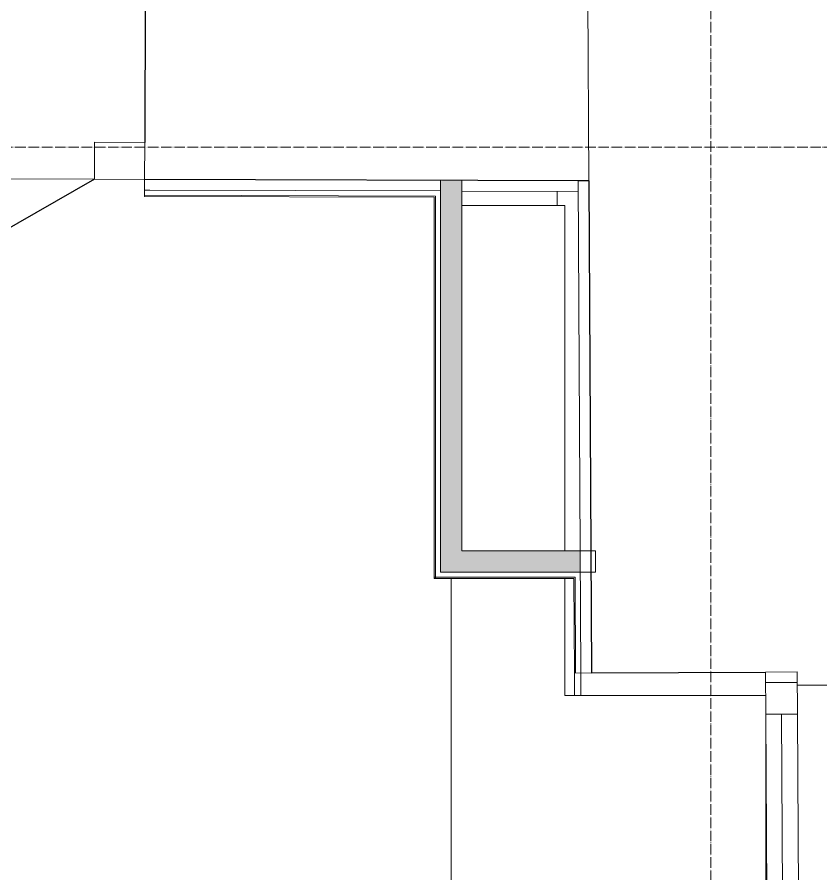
# Model space of a CAD drawing. Header units: millimetres. Extents: x -42533 to 645315, y 3457 to 82611.
# Drawn here: x 28434 to 29957, y 67645 to 69267 of the extents above; entities that cross this region are included whole.
import ezdxf

# ---------------------------------------------------------------- set-up
doc = ezdxf.new("R2010")
doc.units = ezdxf.units.MM
doc.linetypes.add('ADSK_Линия сетки', pattern=[25, 20, -2.5, 0, -2.5])
for name, color, linetype, lineweight in [('_ Окна', 7, 'Continuous', 9), ('Двери', 7, 'Continuous', 9), ('Окна', 7, 'Continuous', 9), ('Оси', 253, 'Continuous', 9), ('Перекрытие', 7, 'Continuous', 18), ('Стены внутренние', 7, 'Continuous', 18), ('Стены наружные', 7, 'Continuous', 18), ('Стены несущие', 7, 'Continuous', 30), ('Стены отделка', 7, 'Continuous', 30), ('Стены штриховка', 7, 'Continuous', 9), ('ШТРИХОВКА', 252, 'Continuous', 15)]:
    doc.layers.add(name, color=color, linetype=linetype, lineweight=lineweight)

# ---------------------------------------------------------------- blocks, each defined once
blk = doc.blocks.new('1 этаж')
at = {"layer": 'Стены внутренние'}
for points in [[(3085.071, 35969.849), (3085.071, 36671.042), (3045.071, 36670.321), (3045.071, 35969.849), (3083.289, 35969.849)], [(3084.403, 35929.849), (3309.564, 35929.849), (3309.36, 35969.849), (3045.071, 35969.849), (3045.071, 35929.849), (3065.071, 35929.849)]]:
    blk.add_hatch(color=8, dxfattribs=at).paths.add_polyline_path(points)
at = {"layer": '_ Окна', "color": 8, "lineweight": 18}
for p, q in [((3660.53, 35740.53), (3720.53, 35740.835)), ((3660.937, 35660.531), (3660.53, 35740.53)), ((3720.53, 35740.835), (3720.936, 35660.836)), ((3720.936, 35660.836), (3660.937, 35660.531))]:
    blk.add_line(p, q, dxfattribs=at)
at = {"layer": '_ Окна', "color": 8}
for p, q in [((3660.632, 35720.53), (3720.631, 35720.835)), ((3690.937, 35660.683), (3692.766, 35300.688))]:
    blk.add_line(p, q, dxfattribs=at)
at = {"layer": 'Двери', "color": 8}
for p, q in [((2389.513, 36743.312), (2389.285, 36673.313)), ((2484.513, 36743.002), (2389.513, 36743.312)), ((2484.284, 36673.003), (2484.513, 36743.002)), ((2389.285, 36673.313), (2484.284, 36673.003))]:
    blk.add_line(p, q, dxfattribs=at)
at = {"layer": 'Двери', "color": 8, "lineweight": 30}
blk.add_line((2389.285, 36673.313), (1682.148, 36268.119), dxfattribs=at)
at = {"layer": 'Окна', "color": 8}
for p, q in [((3720.53, 35740.835), (3660.53, 35740.53)), ((3660.53, 35740.53), (3660.937, 35660.531)), ((3720.936, 35660.836), (3720.53, 35740.835)), ((3662.767, 35300.535), (3660.937, 35660.531)), ((3720.936, 35660.836), (3722.766, 35300.84))]:
    blk.add_line(p, q, dxfattribs=at)
at = {"layer": 'Оси', "color": 8, "linetype": 'ADSK_Линия сетки'}
for p, q in [((3556.766, -4162.595), (3556.766, 44411.9)), ((-9557.528, 36733.902), (56672.201, 36733.902))]:
    blk.add_line(p, q, dxfattribs=at)
at = {"layer": 'Перекрытие', "color": 8}
for p, q in [((2389.285, 36673.313), (1059.292, 36677.654)), ((3280.071, 36623.902), (3085.071, 36623.902)), ((3280.071, 35969.849), (3280.071, 36623.902)), ((3065.071, 35918.007), (3065.071, 20875.244)), ((3280.071, 35695.816), (3280.071, 35917.849)), ((3660.753, 35695.816), (3280.071, 35695.816)), ((3660.753, 34039.921), (3660.753, 35695.816))]:
    blk.add_line(p, q, dxfattribs=at)
at = {"layer": 'Стены внутренние', "color": 8}
for p, q in [((3266.035, 36623.902), (3265.9, 36650.451)), ((3310.753, 35695.816), (3310.535, 35738.751))]:
    blk.add_line(p, q, dxfattribs=at)
at = {"layer": 'Стены наружные', "color": 8}
blk.add_line((3298.753, 35695.816), (3298.535, 35738.69), dxfattribs=at)
at = {"layer": 'Стены несущие', "color": 8}
for p, q in [((2485.525, 37053.001), (2484.513, 36743.002)), ((3325.8, 36670.256), (2484.284, 36673.003)), ((3325.8, 36670.256), (3330.535, 35738.852)), ((3330.535, 35738.852), (3660.53, 35740.53)), ((3720.657, 35715.835), (3840.655, 35716.445))]:
    blk.add_line(p, q, dxfattribs=at)
at = {"layer": 'Стены отделка', "color": 8, "lineweight": 9}
for p, q in [((2484.284, 36673.003), (2484.219, 36653.003)), ((2484.284, 36673.003), (2484.284, 36673.003)), ((3305.736, 36650.321), (3305.801, 36670.321)), ((3325.8, 36670.256), (3305.801, 36670.154)), ((3310.535, 35738.751), (3305.801, 36670.154)), ((2484.219, 36653.003), (2484.18, 36641.003)), ((2484.219, 36653.003), (2494.219, 36652.97)), ((2484.18, 36641.003), (3033.071, 36639.211)), ((3033.071, 36639.211), (3033.071, 35919.849)), ((3045.071, 36651.172), (3045.071, 35929.849)), ((3085.071, 36651.042), (3305.736, 36650.321)), ((3085.071, 35969.849), (3085.071, 36651.042)), ((3338.664, 35969.849), (3085.071, 35969.849)), ((3338.664, 35929.849), (3338.664, 35969.849)), ((3338.664, 35929.849), (3045.071, 35929.849)), ((3035.071, 35917.849), (3297.624, 35917.849)), ((3297.624, 35917.849), (3298.535, 35738.69)), ((3298.535, 35738.69), (3330.535, 35738.852))]:
    blk.add_line(p, q, dxfattribs=at)
at = {"layer": 'Стены штриховка', "color": 8}
for p, q in [((3325.8, 36670.256), (3323.869, 37050.264)), ((3045.071, 36651.172), (3045.071, 36671.172)), ((3085.071, 36651.042), (3085.071, 36671.042)), ((2494.219, 36652.97), (3045.071, 36651.172)), ((2484.186, 36643.003), (3035.071, 36641.205)), ((3035.071, 36641.205), (3035.071, 35917.849)), ((3033.071, 35919.849), (3299.614, 35919.849)), ((3033.071, 35919.849), (3033.071, 35917.849)), ((3033.071, 35917.849), (3035.071, 35917.849)), ((3299.614, 35919.849), (3300.535, 35738.7))]:
    blk.add_line(p, q, dxfattribs=at)

msp = doc.modelspace()

# ---------------------------------------------------------------- block references
at = {"layer": 'ШТРИХОВКА'}
msp.add_blockref('1 этаж', (26191.6, 32286.7), dxfattribs=at)

doc.saveas('drawing.dxf')
